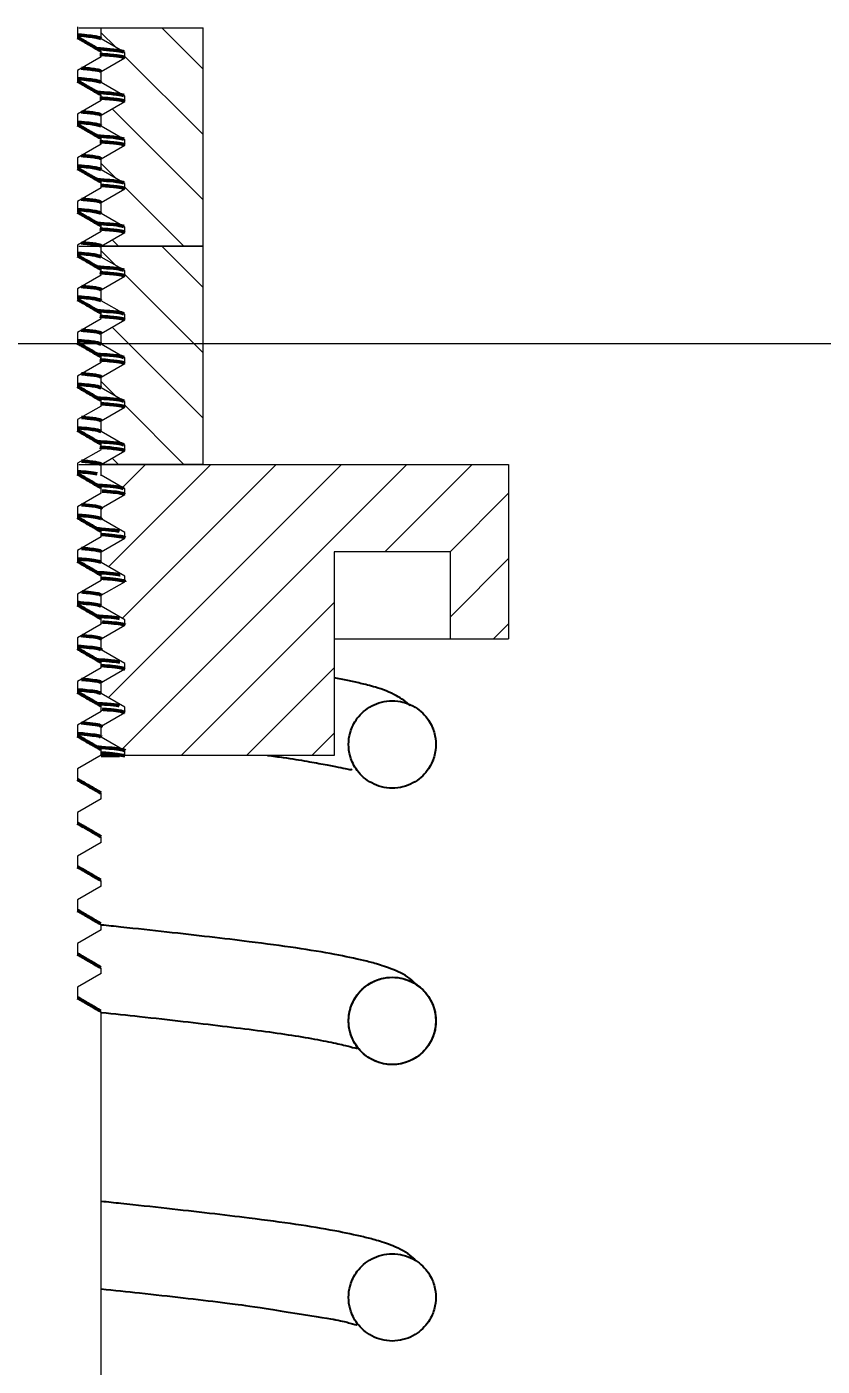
# Model space of a CAD drawing. Header units: millimetres. Extents: x -46397 to 283259, y -8690 to 23983.
# Drawn here: x 185328.67 to 185356.01, y -1341.14 to -1295.11 of the extents above; entities that cross this region are included whole.
import ezdxf
from ezdxf import colors
from ezdxf.entities.mleader import LeaderData, LeaderLine
from ezdxf.math import Vec2, Vec3

# ---------------------------------------------------------------- set-up
doc = ezdxf.new("R2010")
doc.units = ezdxf.units.MM
doc.layers.get('Defpoints').update_dxf_attribs({"lineweight": 0})
for name, color, linetype, lineweight in [('4.KICH THUOC', 3, 'Continuous', 9), ('AM_0', 7, 'Continuous', 50), ('mD_HATCH', 8, 'Continuous', 0)]:
    doc.layers.add(name, color=color, linetype=linetype, lineweight=lineweight)
doc.layers.add('DIM', color=8, linetype='Continuous')
doc.styles.add('GHI CHÚ 1', font='isocp_IV25.ttf', dxfattribs={"width": 0.8})
doc.styles.get("Standard").update_dxf_attribs({"font": 'isocp.shx', "width": 0.8})
doc.dimstyles.new('1-30SCALE', dxfattribs={"dimtxt": 75, "dimasz": 75, "dimexe": 37.5, "dimexo": 30, "dimgap": 30, "dimtad": 1, "dimtoh": 1, "dimdec": 0, "dimdsep": 46, "dimtxsty": 'GHI CHÚ 1', "dimcen": 0.09, "dimclrd": 256, "dimclre": 256, "dimclrt": 2, "dimadec": 0, "dimazin": 0, "dimtfac": 1, "dimtdec": 0, "dimtofl": 0, "dimtmove": 0, "dimatfit": 3, "dimfxl": 1, "dimlwd": 0, "dimlwe": 0, "dimarcsym": 0})

# ---------------------------------------------------------------- blocks, each defined once
blk = doc.blocks.new('*D974')
at = {"layer": 'Defpoints', "color": 0, "transparency": 16777216}
for p in [(185361.732, -1272.12), (185288.732, -1306.011, -3.108), (185361.732, -1306.011, -3.108)]:
    blk.add_point(p, dxfattribs=at)
at = {"layer": 'DIM', "linetype": 'Continuous', "lineweight": 0, "transparency": 16777216}
for p, q in [((185288.732, -1304.011), (185288.732, -1270.12)), ((185361.732, -1304.011), (185361.732, -1270.12)), ((185292.732, -1272.12), (185357.732, -1272.12))]:
    blk.add_line(p, q, dxfattribs=at)
at = {"layer": 'DIM', "transparency": 16777216}
for points in [[(185292.732, -1271.454), (185292.732, -1272.787), (185288.732, -1272.12)], [(185357.732, -1271.454), (185357.732, -1272.787), (185361.732, -1272.12)]]:
    blk.add_solid(points, dxfattribs=at)
at = {"layer": 'DIM', "color": 2, "transparency": 16777216, "insert": (185325.232, -1266.992), "char_height": 6, "attachment_point": 5, "style": 'GHI CHÚ 1'}
blk.add_mtext('%%C76', dxfattribs=at)

msp = doc.modelspace()

# ---------------------------------------------------------------- hatches: boundary and pattern name
at = {"layer": 'mD_HATCH'}
h = msp.add_hatch(dxfattribs=at)
h.set_pattern_fill('ANSI31', color=256, scale=0.5, angle=-90, style=0)
h.set_pattern_definition([(315, (96427.7556, 239628.179), (1.122532015, 1.122532015), [])])
h.paths.add_polyline_path([(185332.044, -1297.679), (185331.232, -1298.148), (185331.232, -1298.523), (185332.044, -1298.992), (185332.044, -1299.179), (185331.232, -1299.648), (185331.232, -1300.023), (185332.044, -1300.492), (185332.044, -1300.679), (185331.232, -1301.148), (185331.232, -1301.523), (185332.044, -1301.992), (185332.044, -1302.179), (185331.232, -1302.648), (185334.732, -1302.648), (185334.732, -1295.148), (185331.232, -1295.148), (185331.232, -1295.523), (185332.044, -1295.992), (185332.044, -1296.179), (185331.232, -1296.648), (185331.232, -1297.023), (185332.044, -1297.492)], flags=0)
h = msp.add_hatch(dxfattribs=at)
h.set_pattern_fill('ANSI31', color=256, scale=0.5, angle=-90, style=0)
h.set_pattern_definition([(315, (96427.7556, 239620.679), (1.122532015, 1.122532015), [])])
h.paths.add_polyline_path([(185332.044, -1305.179), (185331.232, -1305.648), (185331.232, -1306.023), (185332.044, -1306.492), (185332.044, -1306.679), (185331.232, -1307.148), (185331.232, -1307.523), (185332.044, -1307.992), (185332.044, -1308.179), (185331.232, -1308.648), (185331.232, -1309.023), (185332.044, -1309.492), (185332.044, -1309.679), (185331.232, -1310.148), (185334.732, -1310.148), (185334.732, -1302.648), (185331.232, -1302.648), (185331.232, -1303.023), (185332.044, -1303.492), (185332.044, -1303.679), (185331.232, -1304.148), (185331.232, -1304.523), (185332.044, -1304.992)], flags=0)
h = msp.add_hatch(dxfattribs=at)
h.set_pattern_fill('ANSI31', color=256, scale=0.5, style=0)
h.set_pattern_definition([(45, (96427.7556, 239620.679), (-1.122532015, 1.122532015), [])])
h.paths.add_polyline_path([(185331.232, -1311.648), (185331.232, -1312.023), (185332.044, -1312.492), (185332.044, -1312.679), (185331.232, -1313.148), (185331.232, -1313.523), (185332.044, -1313.992), (185332.044, -1314.179), (185331.232, -1314.648), (185331.232, -1315.023), (185332.044, -1315.492), (185332.044, -1315.679), (185331.232, -1316.148), (185331.232, -1316.523), (185332.044, -1316.992), (185332.044, -1317.179), (185331.232, -1317.648), (185331.232, -1318.023), (185332.044, -1318.492), (185332.044, -1318.679), (185331.232, -1319.148), (185331.232, -1319.523), (185332.044, -1319.992), (185332.044, -1320.148), (185339.232, -1320.148), (185339.232, -1313.148), (185343.232, -1313.148), (185343.232, -1316.148), (185345.232, -1316.148), (185345.232, -1310.148), (185331.232, -1310.148), (185331.232, -1310.523), (185332.044, -1310.992), (185332.044, -1311.179)], flags=0)

# ---------------------------------------------------------------- linework, layer by layer
at = {"color": 7, "linetype": 'Continuous', "lineweight": 25}
msp.add_circle((185341.232, -1329.272, -3.262), 1.5, dxfattribs=at)
for points, knots in [([(185341.852, -1318.429, -3.262), (185341.703, -1318.312, -3.262), (185341.369, -1318.052, -3.262), (185340.685, -1317.805, -3.262), (185340.138, -1317.67, -3.262), (185339.72, -1317.578, -3.262), (185339.393, -1317.515, -3.262), (185339.232, -1317.485, -3.262)], [0, 0, 0, 0, 0.200529, 0.448114, 0.641499, 0.82367, 1, 1, 1, 1]), ([(185342.732, -1319.773, -3.262), (185342.732, -1319.648, -3.262), (185342.717, -1319.506, -3.262), (185342.628, -1319.199, -3.262), (185342.552, -1319.033, -3.262), (185342.312, -1318.713, -3.262), (185342.146, -1318.56, -3.262), (185341.731, -1318.338, -3.262), (185341.482, -1318.273, -3.262), (185340.982, -1318.273, -3.262), (185340.734, -1318.338, -3.262), (185340.319, -1318.56, -3.262), (185340.152, -1318.713, -3.262), (185339.912, -1319.033, -3.262), (185339.837, -1319.199, -3.262), (185339.748, -1319.506, -3.262), (185339.732, -1319.648, -3.262), (185339.732, -1319.898, -3.262), (185339.748, -1320.039, -3.262), (185339.837, -1320.346, -3.262), (185339.912, -1320.513, -3.262), (185340.152, -1320.833, -3.262), (185340.319, -1320.985, -3.262), (185340.734, -1321.207, -3.262), (185340.982, -1321.273, -3.262), (185341.482, -1321.273, -3.262), (185341.731, -1321.207, -3.262), (185342.146, -1320.985, -3.262), (185342.312, -1320.833, -3.262), (185342.552, -1320.513, -3.262), (185342.628, -1320.346, -3.262), (185342.717, -1320.039, -3.262), (185342.732, -1319.898, -3.262), (185342.732, -1319.773, -3.262)], [0, 0, 0, 0, 0.0625, 0.0625, 0.125, 0.125, 0.1875, 0.1875, 0.25, 0.25, 0.3125, 0.3125, 0.375, 0.375, 0.4375, 0.4375, 0.5, 0.5, 0.5625, 0.5625, 0.625, 0.625, 0.6875, 0.6875, 0.75, 0.75, 0.8125, 0.8125, 0.875, 0.875, 0.9375, 0.9375, 1, 1, 1, 1]), ([(185336.95, -1320.148, -3.262), (185337.133, -1320.172, -3.262), (185337.64, -1320.239, -3.262), (185338.302, -1320.348, -3.262), (185338.934, -1320.462, -3.262), (185339.388, -1320.555, -3.262), (185339.664, -1320.61, -3.262), (185339.828, -1320.643, -3.262), (185339.851, -1320.622, -3.262), (185339.86, -1320.614, -3.262)], [0, 0, 0, 0, 0.11052, 0.30626, 0.488603, 0.656458, 0.809157, 0.920232, 1, 1, 1, 1]), ([(185342.059, -1328.028, -3.262), (185342.012, -1327.976, -3.262), (185341.814, -1327.757, -3.262), (185341.275, -1327.5, -3.262), (185340.689, -1327.307, -3.262), (185340.128, -1327.165, -3.262), (185339.248, -1326.977, -3.262), (185337.951, -1326.762, -3.262), (185336.481, -1326.568, -3.262), (185334.971, -1326.387, -3.262), (185333.493, -1326.219, -3.262), (185332.238, -1326.082, -3.262), (185331.459, -1326.001, -3.262), (185331.232, -1325.978, -3.262)], [0, 0, 0, 0, 0.025384, 0.10641, 0.175831, 0.238789, 0.361291, 0.498041, 0.638415, 0.743701, 0.849967, 0.956284, 1, 1, 1, 1]), ([(185342.732, -1329.272, -3.262), (185342.732, -1329.147, -3.262), (185342.717, -1329.006, -3.262), (185342.628, -1328.698, -3.262), (185342.552, -1328.532, -3.262), (185342.312, -1328.212, -3.262), (185342.146, -1328.059, -3.262), (185341.731, -1327.838, -3.262), (185341.482, -1327.772, -3.262), (185340.982, -1327.772, -3.262), (185340.734, -1327.838, -3.262), (185340.319, -1328.059, -3.262), (185340.152, -1328.212, -3.262), (185339.912, -1328.532, -3.262), (185339.837, -1328.698, -3.262), (185339.748, -1329.006, -3.262), (185339.732, -1329.147, -3.262), (185339.732, -1329.397, -3.262), (185339.748, -1329.538, -3.262), (185339.837, -1329.846, -3.262), (185339.912, -1330.012, -3.262), (185340.152, -1330.332, -3.262), (185340.319, -1330.485, -3.262), (185340.734, -1330.706, -3.262), (185340.982, -1330.772, -3.262), (185341.482, -1330.772, -3.262), (185341.731, -1330.706, -3.262), (185342.146, -1330.485, -3.262), (185342.312, -1330.332, -3.262), (185342.552, -1330.012, -3.262), (185342.628, -1329.846, -3.262), (185342.717, -1329.538, -3.262), (185342.732, -1329.397, -3.262), (185342.732, -1329.272, -3.262)], [0, 0, 0, 0, 0.0625, 0.0625, 0.125, 0.125, 0.1875, 0.1875, 0.25, 0.25, 0.3125, 0.3125, 0.375, 0.375, 0.4375, 0.4375, 0.5, 0.5, 0.5625, 0.5625, 0.625, 0.625, 0.6875, 0.6875, 0.75, 0.75, 0.8125, 0.8125, 0.875, 0.875, 0.9375, 0.9375, 1, 1, 1, 1]), ([(185331.232, -1328.98, -3.262), (185331.676, -1329.027, -3.262), (185332.654, -1329.13, -3.262), (185334.049, -1329.287, -3.262), (185335.408, -1329.448, -3.262), (185336.618, -1329.597, -3.262), (185337.677, -1329.745, -3.262), (185338.579, -1329.894, -3.262), (185339.335, -1330.048, -3.262), (185339.801, -1330.153, -3.262), (185340.031, -1330.235, -3.262), (185340.018, -1330.195, -3.262), (185340.016, -1330.189, -3.262)], [0, 0, 0, 0, 0.096866, 0.213374, 0.32755, 0.438602, 0.548581, 0.658483, 0.767652, 0.875807, 0.982104, 1, 1, 1, 1]), ([(185342.059, -1337.528, -3.262), (185342.012, -1337.475, -3.262), (185341.814, -1337.256, -3.262), (185341.275, -1336.999, -3.262), (185340.689, -1336.806, -3.262), (185340.128, -1336.664, -3.262), (185339.248, -1336.476, -3.262), (185337.951, -1336.261, -3.262), (185336.481, -1336.067, -3.262), (185334.971, -1335.886, -3.262), (185333.493, -1335.718, -3.262), (185332.238, -1335.581, -3.262), (185331.459, -1335.5, -3.262), (185331.232, -1335.477, -3.262)], [0, 0, 0, 0, 0.025384, 0.10641, 0.175831, 0.238789, 0.361291, 0.498041, 0.638415, 0.743701, 0.849967, 0.956284, 1, 1, 1, 1]), ([(185342.732, -1338.771, -3.262), (185342.732, -1338.646, -3.262), (185342.717, -1338.505, -3.262), (185342.628, -1338.198, -3.262), (185342.552, -1338.031, -3.262), (185342.312, -1337.711, -3.262), (185342.146, -1337.558, -3.262), (185341.731, -1337.337, -3.262), (185341.482, -1337.271, -3.262), (185340.982, -1337.271, -3.262), (185340.734, -1337.337, -3.262), (185340.319, -1337.558, -3.262), (185340.152, -1337.711, -3.262), (185339.912, -1338.031, -3.262), (185339.837, -1338.198, -3.262), (185339.748, -1338.505, -3.262), (185339.732, -1338.646, -3.262), (185339.732, -1338.896, -3.262), (185339.748, -1339.038, -3.262), (185339.837, -1339.345, -3.262), (185339.912, -1339.511, -3.262), (185340.152, -1339.831, -3.262), (185340.319, -1339.984, -3.262), (185340.734, -1340.205, -3.262), (185340.982, -1340.271, -3.262), (185341.482, -1340.271, -3.262), (185341.731, -1340.205, -3.262), (185342.146, -1339.984, -3.262), (185342.312, -1339.831, -3.262), (185342.552, -1339.511, -3.262), (185342.628, -1339.345, -3.262), (185342.717, -1339.038, -3.262), (185342.732, -1338.896, -3.262), (185342.732, -1338.771, -3.262)], [0, 0, 0, 0, 0.0625, 0.0625, 0.125, 0.125, 0.1875, 0.1875, 0.25, 0.25, 0.3125, 0.3125, 0.375, 0.375, 0.4375, 0.4375, 0.5, 0.5, 0.5625, 0.5625, 0.625, 0.625, 0.6875, 0.6875, 0.75, 0.75, 0.8125, 0.8125, 0.875, 0.875, 0.9375, 0.9375, 1, 1, 1, 1]), ([(185331.232, -1338.479, -3.262), (185331.676, -1338.526, -3.262), (185332.654, -1338.629, -3.262), (185334.051, -1338.786, -3.262), (185335.402, -1338.947, -3.262), (185336.368, -1339.063, -3.262), (185339.232, -1339.529, -3.262), (185339.232, -1339.529, -3.262)], [0, 0, 0, 0, 0.2040545, 0.4494864, 0.690006, 0.9239442, 1, 1, 1, 1]), ([(185339.232, -1339.529, -3.262), (185339.252, -1339.532, -3.262), (185339.515, -1339.585, -3.262), (185339.784, -1339.65, -3.262), (185340.031, -1339.734, -3.262), (185340.018, -1339.694, -3.262), (185340.016, -1339.688, -3.262)], [0, 0, 0, 0, 0.0353048, 0.4843563, 0.9256973, 1, 1, 1, 1])]:
    msp.add_open_spline(points, degree=3, knots=knots, dxfattribs=at)
at = {"layer": 'AM_0', "color": 3, "lineweight": 18}
for p, q in [((185330.42, -1295.112, -3.262), (185330.42, -1295.487, -3.262)), ((185330.461, -1295.148, -3.262), (185334.732, -1295.148, -3.262)), ((185331.232, -1295.523, -3.262), (185331.232, -1295.148, -3.262)), ((185334.732, -1310.148, -3.262), (185334.732, -1295.148, -3.262)), ((185330.42, -1295.487, -3.262), (185331.232, -1295.956, -3.262)), ((185332.044, -1295.992, -3.262), (185331.232, -1295.523, -3.262)), ((185331.194, -1295.94, -3.262), (185331.232, -1295.956, -3.262)), ((185331.194, -1295.94, -3.262), (185331.232, -1295.956, -3.262)), ((185331.232, -1296.143, -3.262), (185331.232, -1295.956, -3.262)), ((185332.044, -1296.179, -3.262), (185332.044, -1295.992, -3.262)), ((185331.232, -1296.143, -3.262), (185330.42, -1296.612, -3.262)), ((185331.232, -1296.648, -3.262), (185332.044, -1296.179, -3.262)), ((185330.42, -1296.612, -3.262), (185330.42, -1296.987, -3.262)), ((185330.42, -1296.987, -3.262), (185331.232, -1297.456, -3.262)), ((185331.232, -1297.023, -3.262), (185331.232, -1296.648, -3.262)), ((185331.194, -1297.44, -3.262), (185331.232, -1297.456, -3.262)), ((185331.194, -1297.44, -3.262), (185331.232, -1297.456, -3.262)), ((185332.044, -1297.492, -3.262), (185331.232, -1297.023, -3.262)), ((185331.232, -1297.643, -3.262), (185330.42, -1298.112, -3.262)), ((185331.232, -1297.643, -3.262), (185331.232, -1297.456, -3.262)), ((185331.232, -1298.148, -3.262), (185332.044, -1297.679, -3.262)), ((185332.044, -1297.679, -3.262), (185332.044, -1297.492, -3.262)), ((185330.42, -1298.112, -3.262), (185330.42, -1298.487, -3.262)), ((185331.232, -1298.523, -3.262), (185331.232, -1298.148, -3.262)), ((185330.42, -1298.487, -3.262), (185331.232, -1298.956, -3.262)), ((185332.044, -1298.992, -3.262), (185331.232, -1298.523, -3.262)), ((185331.232, -1299.143, -3.262), (185330.42, -1299.612, -3.262)), ((185331.184, -1298.94, -3.262), (185331.232, -1298.956, -3.262)), ((185331.184, -1298.94, -3.262), (185331.232, -1298.956, -3.262)), ((185331.232, -1299.143, -3.262), (185331.232, -1298.956, -3.262)), ((185331.232, -1299.648, -3.262), (185332.044, -1299.179, -3.262)), ((185332.044, -1299.179, -3.262), (185332.044, -1298.992, -3.262)), ((185330.42, -1299.612, -3.262), (185330.42, -1299.987, -3.262)), ((185331.232, -1300.023, -3.262), (185331.232, -1299.648, -3.262)), ((185330.42, -1299.987, -3.262), (185331.232, -1300.456, -3.262)), ((185332.044, -1300.492, -3.262), (185331.232, -1300.023, -3.262)), ((185331.232, -1300.643, -3.262), (185330.42, -1301.112, -3.262)), ((185331.194, -1300.44, -3.262), (185331.232, -1300.456, -3.262)), ((185331.194, -1300.44, -3.262), (185331.232, -1300.456, -3.262)), ((185331.232, -1300.643, -3.262), (185331.232, -1300.456, -3.262)), ((185332.044, -1300.679, -3.262), (185332.044, -1300.492, -3.262)), ((185330.42, -1301.112, -3.262), (185330.42, -1301.487, -3.262)), ((185331.232, -1301.148, -3.262), (185332.044, -1300.679, -3.262)), ((185330.42, -1301.487, -3.262), (185331.232, -1301.956, -3.262)), ((185331.232, -1301.523, -3.262), (185331.232, -1301.148, -3.262)), ((185332.044, -1301.992, -3.262), (185331.232, -1301.523, -3.262)), ((185331.181, -1301.94, -3.262), (185331.232, -1301.956, -3.262)), ((185331.181, -1301.94, -3.262), (185331.232, -1301.956, -3.262)), ((185331.232, -1302.143, -3.262), (185331.232, -1301.956, -3.262)), ((185332.044, -1302.179, -3.262), (185332.044, -1301.992, -3.262)), ((185331.232, -1302.143, -3.262), (185330.42, -1302.612, -3.262)), ((185331.232, -1302.648, -3.262), (185332.044, -1302.179, -3.262)), ((185330.42, -1302.612, -3.262), (185330.42, -1302.987, -3.262)), ((185330.461, -1302.648, -3.262), (185334.732, -1302.648, -3.262)), ((185330.461, -1302.648, -3.262), (185331.232, -1302.648, -3.262)), ((185331.232, -1303.023, -3.262), (185331.232, -1302.648, -3.262)), ((185334.732, -1302.648, -3.262), (185331.232, -1302.648, -3.262)), ((185330.42, -1302.987, -3.262), (185331.232, -1303.456, -3.262)), ((185332.044, -1303.492, -3.262), (185331.232, -1303.023, -3.262)), ((185331.232, -1303.643, -3.262), (185330.42, -1304.112, -3.262)), ((185331.194, -1303.44, -3.262), (185331.232, -1303.456, -3.262)), ((185331.232, -1303.643, -3.262), (185331.232, -1303.456, -3.262)), ((185331.232, -1304.148, -3.262), (185332.044, -1303.679, -3.262)), ((185332.044, -1303.679, -3.262), (185332.044, -1303.492, -3.262)), ((185330.42, -1304.112, -3.262), (185330.42, -1304.487, -3.262)), ((185331.232, -1304.523, -3.262), (185331.232, -1304.148, -3.262)), ((185330.42, -1304.487, -3.262), (185331.232, -1304.956, -3.262)), ((185332.044, -1304.992, -3.262), (185331.232, -1304.523, -3.262)), ((185331.232, -1305.143, -3.262), (185330.42, -1305.612, -3.262)), ((185331.194, -1304.94, -3.262), (185331.232, -1304.956, -3.262)), ((185331.232, -1305.143, -3.262), (185331.232, -1304.956, -3.262)), ((185331.232, -1305.648, -3.262), (185332.044, -1305.179, -3.262)), ((185332.044, -1305.179, -3.262), (185332.044, -1304.992, -3.262)), ((185330.42, -1305.612, -3.262), (185330.42, -1305.987, -3.262)), ((185331.232, -1306.023, -3.262), (185331.232, -1305.648, -3.262)), ((185361.732, -1306.011, -3.262), (185293.892, -1306.011, -3.262)), ((185330.42, -1305.987, -3.262), (185331.232, -1306.456, -3.262)), ((185332.044, -1306.492, -3.262), (185331.232, -1306.023, -3.262)), ((185331.232, -1306.643, -3.262), (185330.42, -1307.112, -3.262)), ((185331.184, -1306.44, -3.262), (185331.232, -1306.456, -3.262)), ((185331.232, -1306.643, -3.262), (185331.232, -1306.456, -3.262)), ((185332.044, -1306.679, -3.262), (185332.044, -1306.492, -3.262)), ((185330.42, -1307.112, -3.262), (185330.42, -1307.487, -3.262)), ((185331.232, -1307.148, -3.262), (185332.044, -1306.679, -3.262)), ((185330.42, -1307.487, -3.262), (185331.232, -1307.956, -3.262)), ((185331.232, -1307.523, -3.262), (185331.232, -1307.148, -3.262)), ((185332.044, -1307.992, -3.262), (185331.232, -1307.523, -3.262)), ((185331.194, -1307.94, -3.262), (185331.232, -1307.956, -3.262)), ((185331.232, -1308.143, -3.262), (185331.232, -1307.956, -3.262)), ((185332.044, -1308.179, -3.262), (185332.044, -1307.992, -3.262)), ((185331.232, -1308.143, -3.262), (185330.42, -1308.612, -3.262)), ((185331.232, -1308.648, -3.262), (185332.044, -1308.179, -3.262)), ((185330.42, -1308.612, -3.262), (185330.42, -1308.987, -3.262)), ((185331.232, -1309.023, -3.262), (185331.232, -1308.648, -3.262)), ((185330.42, -1308.987, -3.262), (185331.232, -1309.456, -3.262)), ((185332.044, -1309.492, -3.262), (185331.232, -1309.023, -3.262)), ((185331.232, -1309.643, -3.262), (185330.42, -1310.112, -3.262)), ((185331.181, -1309.44, -3.262), (185331.232, -1309.456, -3.262)), ((185331.232, -1309.643, -3.262), (185331.232, -1309.456, -3.262)), ((185331.232, -1310.148, -3.262), (185332.044, -1309.679, -3.262)), ((185332.044, -1309.679, -3.262), (185332.044, -1309.492, -3.262)), ((185330.42, -1310.112, -3.262), (185330.42, -1310.487, -3.262)), ((185330.461, -1310.148, -3.262), (185331.232, -1310.148, -3.262)), ((185334.732, -1310.148, -3.262), (185331.232, -1310.148, -3.262)), ((185331.232, -1310.523, -3.262), (185331.232, -1310.148, -3.262)), ((185331.232, -1310.148, -3.262), (185345.232, -1310.148, -3.262)), ((185345.232, -1310.148, -3.262), (185345.232, -1316.148, -3.262)), ((185330.42, -1310.487, -3.262), (185331.232, -1310.956, -3.262)), ((185331.189, -1310.508, -3.262), (185331.232, -1310.523, -3.262)), ((185332.044, -1310.992, -3.262), (185331.232, -1310.523, -3.262)), ((185331.232, -1311.143, -3.262), (185330.42, -1311.612, -3.262)), ((185331.194, -1310.94, -3.262), (185331.232, -1310.956, -3.262)), ((185331.232, -1311.143, -3.262), (185331.232, -1310.956, -3.262)), ((185331.232, -1311.648, -3.262), (185332.044, -1311.179, -3.262)), ((185332.044, -1311.179, -3.262), (185332.044, -1310.992, -3.262)), ((185330.42, -1311.612, -3.262), (185330.42, -1311.987, -3.262)), ((185331.232, -1312.023, -3.262), (185331.232, -1311.648, -3.262)), ((185330.42, -1311.987, -3.262), (185331.232, -1312.456, -3.262)), ((185332.044, -1312.492, -3.262), (185331.232, -1312.023, -3.262)), ((185331.194, -1312.44, -3.262), (185331.232, -1312.456, -3.262)), ((185331.232, -1312.643, -3.262), (185331.232, -1312.456, -3.262)), ((185332.044, -1312.679, -3.262), (185332.044, -1312.492, -3.262)), ((185331.232, -1312.643, -3.262), (185330.42, -1313.112, -3.262)), ((185331.232, -1313.148, -3.262), (185332.044, -1312.679, -3.262)), ((185330.42, -1313.112, -3.262), (185330.42, -1313.487, -3.262)), ((185330.42, -1313.487, -3.262), (185331.232, -1313.956, -3.262)), ((185331.232, -1313.523, -3.262), (185331.232, -1313.148, -3.262)), ((185332.044, -1313.992, -3.262), (185331.232, -1313.523, -3.262)), ((185343.232, -1313.148, -3.262), (185339.232, -1313.148, -3.262)), ((185339.232, -1313.148, -3.262), (185339.232, -1320.148, -3.262)), ((185343.232, -1316.148, -3.262), (185343.232, -1313.148, -3.262)), ((185331.184, -1313.94, -3.262), (185331.232, -1313.956, -3.262)), ((185331.232, -1314.143, -3.262), (185331.232, -1313.956, -3.262)), ((185332.044, -1314.179, -3.262), (185332.044, -1313.992, -3.262)), ((185331.232, -1314.143, -3.262), (185330.42, -1314.612, -3.262)), ((185331.232, -1314.648, -3.262), (185332.044, -1314.179, -3.262)), ((185330.42, -1314.612, -3.262), (185330.42, -1314.987, -3.262)), ((185331.232, -1315.023, -3.262), (185331.232, -1314.648, -3.262)), ((185330.42, -1314.987, -3.262), (185331.232, -1315.456, -3.262)), ((185332.044, -1315.492, -3.262), (185331.232, -1315.023, -3.262)), ((185331.232, -1315.643, -3.262), (185330.42, -1316.112, -3.262)), ((185331.194, -1315.44, -3.262), (185331.232, -1315.456, -3.262)), ((185331.232, -1315.643, -3.262), (185331.232, -1315.456, -3.262)), ((185331.232, -1316.148, -3.262), (185332.044, -1315.679, -3.262)), ((185332.044, -1315.679, -3.262), (185332.044, -1315.492, -3.262)), ((185330.42, -1316.112, -3.262), (185330.42, -1316.487, -3.262)), ((185331.232, -1316.523, -3.262), (185331.232, -1316.148, -3.262)), ((185339.232, -1316.148, -3.262), (185345.232, -1316.148, -3.262)), ((185330.42, -1316.487, -3.262), (185331.232, -1316.956, -3.262)), ((185332.044, -1316.992, -3.262), (185331.232, -1316.523, -3.262)), ((185331.232, -1317.143, -3.262), (185330.42, -1317.612, -3.262)), ((185331.181, -1316.94, -3.262), (185331.232, -1316.956, -3.262)), ((185331.232, -1317.143, -3.262), (185331.232, -1316.956, -3.262)), ((185331.232, -1317.648, -3.262), (185332.044, -1317.179, -3.262)), ((185332.044, -1317.179, -3.262), (185332.044, -1316.992, -3.262)), ((185330.42, -1317.612, -3.262), (185330.42, -1317.987, -3.262)), ((185331.232, -1318.023, -3.262), (185331.232, -1317.648, -3.262)), ((185330.42, -1317.987, -3.262), (185331.232, -1318.456, -3.262)), ((185332.044, -1318.492, -3.262), (185331.232, -1318.023, -3.262)), ((185331.194, -1318.44, -3.262), (185331.232, -1318.456, -3.262)), ((185331.232, -1318.643, -3.262), (185331.232, -1318.456, -3.262)), ((185332.044, -1318.679, -3.262), (185332.044, -1318.492, -3.262)), ((185331.232, -1318.643, -3.262), (185330.42, -1319.112, -3.262)), ((185331.232, -1319.148, -3.262), (185332.044, -1318.679, -3.262)), ((185330.42, -1319.112, -3.262), (185330.42, -1319.487, -3.262)), ((185330.42, -1319.487, -3.262), (185331.232, -1319.956, -3.262)), ((185331.232, -1319.523, -3.262), (185331.232, -1319.148, -3.262)), ((185332.044, -1319.992, -3.262), (185331.232, -1319.523, -3.262)), ((185331.194, -1319.94, -3.262), (185331.232, -1319.956, -3.262)), ((185331.232, -1320.143, -3.262), (185331.232, -1319.956, -3.262)), ((185332.044, -1320.148, -3.262), (185332.044, -1319.992, -3.262)), ((185331.232, -1320.143, -3.262), (185330.42, -1320.612, -3.262)), ((185339.232, -1320.148, -3.262), (185332.044, -1320.148, -3.262)), ((185330.42, -1320.612, -3.262), (185330.42, -1320.987, -3.262)), ((185330.42, -1320.987, -3.262), (185331.232, -1321.456, -3.262)), ((185331.232, -1321.643, -3.262), (185330.42, -1322.112, -3.262)), ((185331.184, -1321.44, -3.262), (185331.232, -1321.456, -3.262)), ((185331.232, -1321.643, -3.262), (185331.232, -1321.456, -3.262)), ((185330.42, -1322.112, -3.262), (185330.42, -1322.487, -3.262)), ((185330.42, -1322.487, -3.262), (185331.232, -1322.956, -3.262)), ((185331.232, -1323.143, -3.262), (185330.42, -1323.612, -3.262)), ((185331.194, -1322.94, -3.262), (185331.232, -1322.956, -3.262)), ((185331.232, -1323.143, -3.262), (185331.232, -1322.956, -3.262)), ((185330.42, -1323.612, -3.262), (185330.42, -1323.987, -3.262)), ((185330.42, -1323.987, -3.262), (185331.232, -1324.456, -3.262)), ((185331.181, -1324.44, -3.262), (185331.232, -1324.456, -3.262)), ((185331.232, -1324.643, -3.262), (185331.232, -1324.456, -3.262)), ((185331.232, -1324.643, -3.262), (185330.42, -1325.112, -3.262)), ((185330.42, -1325.112, -3.262), (185330.42, -1325.487, -3.262)), ((185330.42, -1325.487, -3.262), (185331.232, -1325.956, -3.262)), ((185331.194, -1325.94, -3.262), (185331.232, -1325.956, -3.262)), ((185331.232, -1326.143, -3.262), (185331.232, -1325.956, -3.262)), ((185331.232, -1326.143, -3.262), (185330.42, -1326.612, -3.262)), ((185330.42, -1326.612, -3.262), (185330.42, -1326.987, -3.262)), ((185330.42, -1326.987, -3.262), (185331.232, -1327.456, -3.262)), ((185331.232, -1327.643, -3.262), (185330.42, -1328.112, -3.262)), ((185331.181, -1327.44, -3.262), (185331.232, -1327.456, -3.262)), ((185331.232, -1327.643, -3.262), (185331.232, -1327.456, -3.262)), ((185330.42, -1328.112, -3.262), (185330.42, -1328.487, -3.262)), ((185330.42, -1328.487, -3.262), (185331.232, -1328.956, -3.262)), ((185331.189, -1328.94, -3.262), (185331.232, -1328.956, -3.262))]:
    msp.add_line(p, q, dxfattribs=at)
at = {"layer": 'AM_0', "color": 3, "elevation": -3.262}
for points in [[(185330.551, -1311.537), (185330.698, -1311.549), (185331.028, -1311.588), (185331.203, -1311.626), (185331.232, -1311.644), (185331.232, -1311.647), (185331.232, -1311.648), (185331.232, -1311.648), (185331.232, -1311.648), (185331.232, -1311.648)], [(185330.553, -1319.035), (185330.733, -1319.05), (185331.028, -1319.086), (185331.169, -1319.114), (185331.22, -1319.133), (185331.232, -1319.145), (185331.232, -1319.147), (185331.232, -1319.148), (185331.232, -1319.148), (185331.232, -1319.148), (185331.232, -1319.148), (185331.232, -1319.148), (185331.232, -1319.148)]]:
    msp.add_lwpolyline(points, dxfattribs=at)
at = {"layer": 'AM_0', "color": 3, "lineweight": 18, "elevation": -3.262}
msp.add_lwpolyline([(185319.232, -1328.206), (185319.232, -1398.427), (185331.232, -1398.427), (185331.232, -1328.956)], dxfattribs=at)
at = {"layer": 'AM_0', "color": 3}
for points, knots in [([(185330.42, -1295.397, -3.262), (185330.422, -1295.397, -3.262), (185330.745, -1295.418, -3.262), (185331.091, -1295.462, -3.262), (185331.186, -1295.503, -3.262), (185331.232, -1295.523, -3.262)], [0, 0, 0, 0, 0.001825, 0.505221, 1, 1, 1, 1]), ([(185331.22, -1295.941, -3.262), (185331.084, -1295.862, -3.262), (185330.817, -1295.708, -3.262), (185330.551, -1295.554, -3.262), (185330.42, -1295.478, -3.262)], [0, 0, 0, 0, 0.50939, 1, 1, 1, 1]), ([(185331.089, -1295.865, -3.262), (185331.243, -1295.876, -3.262), (185331.622, -1295.903, -3.262), (185331.935, -1295.942, -3.262), (185331.986, -1295.968, -3.262), (185332.006, -1295.978, -3.262)], [0, 0, 0, 0, 0.28892, 0.710032, 1, 1, 1, 1]), ([(185331.187, -1296.06, -3.262), (185331.306, -1296.069, -3.262), (185331.649, -1296.093, -3.262), (185331.963, -1296.134, -3.262), (185332.017, -1296.164, -3.262), (185332.044, -1296.179, -3.262)], [0, 0, 0, 0, 0.211672, 0.609669, 1, 1, 1, 1]), ([(185330.42, -1296.897, -3.262), (185330.422, -1296.897, -3.262), (185330.745, -1296.918, -3.262), (185331.091, -1296.962, -3.262), (185331.186, -1297.003, -3.262), (185331.232, -1297.023, -3.262)], [0, 0, 0, 0, 0.001825, 0.505221, 1, 1, 1, 1]), ([(185331.22, -1297.441, -3.262), (185331.084, -1297.362, -3.262), (185330.817, -1297.208, -3.262), (185330.551, -1297.054, -3.262), (185330.42, -1296.978, -3.262)], [0, 0, 0, 0, 0.50939, 1, 1, 1, 1]), ([(185330.552, -1296.536, -3.262), (185330.735, -1296.553, -3.262), (185331.146, -1296.591, -3.262), (185331.201, -1296.628, -3.262), (185331.232, -1296.648, -3.262)], [0, 0, 0, 0, 0.4450518, 1, 1, 1, 1]), ([(185331.089, -1297.365, -3.262), (185331.243, -1297.376, -3.262), (185331.622, -1297.403, -3.262), (185331.935, -1297.442, -3.262), (185331.986, -1297.468, -3.262), (185332.006, -1297.478, -3.262)], [0, 0, 0, 0, 0.28892, 0.710032, 1, 1, 1, 1]), ([(185331.187, -1297.56, -3.262), (185331.306, -1297.569, -3.262), (185331.649, -1297.593, -3.262), (185331.963, -1297.634, -3.262), (185332.017, -1297.664, -3.262), (185332.044, -1297.679, -3.262)], [0, 0, 0, 0, 0.211672, 0.609669, 1, 1, 1, 1]), ([(185330.552, -1298.036, -3.262), (185330.735, -1298.053, -3.262), (185331.146, -1298.091, -3.262), (185331.201, -1298.128, -3.262), (185331.232, -1298.148, -3.262)], [0, 0, 0, 0, 0.445052, 1, 1, 1, 1]), ([(185330.42, -1298.397, -3.262), (185330.422, -1298.397, -3.262), (185330.745, -1298.418, -3.262), (185331.091, -1298.462, -3.262), (185331.186, -1298.503, -3.262), (185331.232, -1298.523, -3.262)], [0, 0, 0, 0, 0.0018254, 0.5052208, 1, 1, 1, 1]), ([(185331.22, -1298.941, -3.262), (185331.084, -1298.862, -3.262), (185330.817, -1298.708, -3.262), (185330.551, -1298.554, -3.262), (185330.42, -1298.478, -3.262)], [0, 0, 0, 0, 0.50939, 1, 1, 1, 1]), ([(185331.089, -1298.865, -3.262), (185331.243, -1298.876, -3.262), (185331.622, -1298.903, -3.262), (185331.935, -1298.942, -3.262), (185331.986, -1298.968, -3.262), (185332.006, -1298.978, -3.262)], [0, 0, 0, 0, 0.2889197, 0.7100324, 1, 1, 1, 1]), ([(185331.186, -1299.06, -3.262), (185331.306, -1299.069, -3.262), (185331.648, -1299.093, -3.262), (185331.963, -1299.134, -3.262), (185332.017, -1299.164, -3.262), (185332.044, -1299.179, -3.262)], [0, 0, 0, 0, 0.212066, 0.609864, 1, 1, 1, 1]), ([(185330.552, -1299.536, -3.262), (185330.735, -1299.553, -3.262), (185331.146, -1299.591, -3.262), (185331.201, -1299.628, -3.262), (185331.232, -1299.648, -3.262)], [0, 0, 0, 0, 0.445052, 1, 1, 1, 1]), ([(185330.42, -1299.897, -3.262), (185330.422, -1299.897, -3.262), (185330.745, -1299.918, -3.262), (185331.091, -1299.962, -3.262), (185331.186, -1300.003, -3.262), (185331.232, -1300.023, -3.262)], [0, 0, 0, 0, 0.001825, 0.505221, 1, 1, 1, 1]), ([(185331.22, -1300.441, -3.262), (185331.084, -1300.362, -3.262), (185330.817, -1300.208, -3.262), (185330.551, -1300.054, -3.262), (185330.42, -1299.978, -3.262)], [0, 0, 0, 0, 0.50939, 1, 1, 1, 1]), ([(185331.089, -1300.365, -3.262), (185331.243, -1300.376, -3.262), (185331.622, -1300.403, -3.262), (185331.935, -1300.442, -3.262), (185331.986, -1300.468, -3.262), (185332.006, -1300.478, -3.262)], [0, 0, 0, 0, 0.28892, 0.710032, 1, 1, 1, 1]), ([(185331.232, -1300.563, -3.262), (185331.335, -1300.571, -3.262), (185331.66, -1300.594, -3.262), (185331.962, -1300.634, -3.262), (185332.017, -1300.664, -3.262), (185332.044, -1300.679, -3.262)], [0, 0, 0, 0, 0.188717, 0.598303, 1, 1, 1, 1]), ([(185330.552, -1301.036, -3.262), (185330.735, -1301.053, -3.262), (185331.146, -1301.091, -3.262), (185331.201, -1301.128, -3.262), (185331.232, -1301.148, -3.262)], [0, 0, 0, 0, 0.445052, 1, 1, 1, 1]), ([(185330.42, -1301.397, -3.262), (185330.422, -1301.397, -3.262), (185330.745, -1301.418, -3.262), (185331.091, -1301.462, -3.262), (185331.186, -1301.503, -3.262), (185331.232, -1301.523, -3.262)], [0, 0, 0, 0, 0.001825, 0.505221, 1, 1, 1, 1]), ([(185331.22, -1301.941, -3.262), (185331.084, -1301.862, -3.262), (185330.817, -1301.708, -3.262), (185330.551, -1301.554, -3.262), (185330.42, -1301.478, -3.262)], [0, 0, 0, 0, 0.50939, 1, 1, 1, 1]), ([(185331.089, -1301.865, -3.262), (185331.243, -1301.876, -3.262), (185331.622, -1301.903, -3.262), (185331.935, -1301.942, -3.262), (185331.986, -1301.968, -3.262), (185332.006, -1301.978, -3.262)], [0, 0, 0, 0, 0.28892, 0.710032, 1, 1, 1, 1]), ([(185331.186, -1302.06, -3.262), (185331.305, -1302.068, -3.262), (185331.648, -1302.093, -3.262), (185331.963, -1302.134, -3.262), (185332.017, -1302.164, -3.262), (185332.044, -1302.179, -3.262)], [0, 0, 0, 0, 0.212354, 0.610007, 1, 1, 1, 1]), ([(185330.42, -1302.897, -3.262), (185330.422, -1302.897, -3.262), (185330.745, -1302.918, -3.262), (185331.091, -1302.962, -3.262), (185331.186, -1303.003, -3.262), (185331.232, -1303.023, -3.262)], [0, 0, 0, 0, 0.001825, 0.505221, 1, 1, 1, 1]), ([(185330.552, -1302.536, -3.262), (185330.735, -1302.553, -3.262), (185331.146, -1302.591, -3.262), (185331.201, -1302.628, -3.262), (185331.232, -1302.648, -3.262)], [0, 0, 0, 0, 0.445052, 1, 1, 1, 1]), ([(185331.22, -1303.441, -3.262), (185331.084, -1303.362, -3.262), (185330.817, -1303.208, -3.262), (185330.551, -1303.054, -3.262), (185330.42, -1302.978, -3.262)], [0, 0, 0, 0, 0.50939, 1, 1, 1, 1]), ([(185331.089, -1303.365, -3.262), (185331.243, -1303.376, -3.262), (185331.622, -1303.403, -3.262), (185331.935, -1303.442, -3.262), (185331.986, -1303.468, -3.262), (185332.006, -1303.478, -3.262)], [0, 0, 0, 0, 0.28892, 0.710032, 1, 1, 1, 1]), ([(185331.187, -1303.56, -3.262), (185331.306, -1303.569, -3.262), (185331.649, -1303.593, -3.262), (185331.963, -1303.634, -3.262), (185332.017, -1303.664, -3.262), (185332.044, -1303.679, -3.262)], [0, 0, 0, 0, 0.211672, 0.609669, 1, 1, 1, 1]), ([(185330.552, -1304.036, -3.262), (185330.735, -1304.053, -3.262), (185331.146, -1304.091, -3.262), (185331.201, -1304.128, -3.262), (185331.232, -1304.148, -3.262)], [0, 0, 0, 0, 0.4450518, 1, 1, 1, 1]), ([(185330.42, -1304.397, -3.262), (185330.422, -1304.397, -3.262), (185330.745, -1304.418, -3.262), (185331.091, -1304.462, -3.262), (185331.186, -1304.503, -3.262), (185331.232, -1304.523, -3.262)], [0, 0, 0, 0, 0.001825, 0.505221, 1, 1, 1, 1]), ([(185331.22, -1304.941, -3.262), (185331.084, -1304.862, -3.262), (185330.817, -1304.708, -3.262), (185330.551, -1304.554, -3.262), (185330.42, -1304.478, -3.262)], [0, 0, 0, 0, 0.50939, 1, 1, 1, 1]), ([(185331.089, -1304.865, -3.262), (185331.243, -1304.876, -3.262), (185331.622, -1304.903, -3.262), (185331.935, -1304.942, -3.262), (185331.986, -1304.968, -3.262), (185332.006, -1304.978, -3.262)], [0, 0, 0, 0, 0.28892, 0.710032, 1, 1, 1, 1]), ([(185331.187, -1305.06, -3.262), (185331.306, -1305.069, -3.262), (185331.649, -1305.093, -3.262), (185331.963, -1305.134, -3.262), (185332.017, -1305.164, -3.262), (185332.044, -1305.179, -3.262)], [0, 0, 0, 0, 0.211672, 0.609669, 1, 1, 1, 1]), ([(185330.552, -1305.536, -3.262), (185330.735, -1305.553, -3.262), (185331.146, -1305.591, -3.262), (185331.201, -1305.628, -3.262), (185331.232, -1305.648, -3.262)], [0, 0, 0, 0, 0.445052, 1, 1, 1, 1]), ([(185330.42, -1305.897, -3.262), (185330.422, -1305.897, -3.262), (185330.745, -1305.918, -3.262), (185331.091, -1305.962, -3.262), (185331.186, -1306.003, -3.262), (185331.232, -1306.023, -3.262)], [0, 0, 0, 0, 0.0018254, 0.5052208, 1, 1, 1, 1]), ([(185331.22, -1306.441, -3.262), (185331.084, -1306.362, -3.262), (185330.817, -1306.208, -3.262), (185330.551, -1306.054, -3.262), (185330.42, -1305.978, -3.262)], [0, 0, 0, 0, 0.50939, 1, 1, 1, 1]), ([(185331.089, -1306.365, -3.262), (185331.243, -1306.376, -3.262), (185331.622, -1306.403, -3.262), (185331.935, -1306.442, -3.262), (185331.986, -1306.468, -3.262), (185332.006, -1306.478, -3.262)], [0, 0, 0, 0, 0.2889197, 0.7100324, 1, 1, 1, 1]), ([(185331.186, -1306.56, -3.262), (185331.306, -1306.569, -3.262), (185331.648, -1306.593, -3.262), (185331.963, -1306.634, -3.262), (185332.017, -1306.664, -3.262), (185332.044, -1306.679, -3.262)], [0, 0, 0, 0, 0.212066, 0.609864, 1, 1, 1, 1]), ([(185330.552, -1307.036, -3.262), (185330.735, -1307.053, -3.262), (185331.146, -1307.091, -3.262), (185331.201, -1307.128, -3.262), (185331.232, -1307.148, -3.262)], [0, 0, 0, 0, 0.445052, 1, 1, 1, 1]), ([(185330.42, -1307.397, -3.262), (185330.422, -1307.397, -3.262), (185330.745, -1307.418, -3.262), (185331.091, -1307.462, -3.262), (185331.186, -1307.503, -3.262), (185331.232, -1307.523, -3.262)], [0, 0, 0, 0, 0.001825, 0.505221, 1, 1, 1, 1]), ([(185331.22, -1307.941, -3.262), (185331.084, -1307.862, -3.262), (185330.817, -1307.708, -3.262), (185330.551, -1307.554, -3.262), (185330.42, -1307.478, -3.262)], [0, 0, 0, 0, 0.50939, 1, 1, 1, 1]), ([(185331.089, -1307.865, -3.262), (185331.243, -1307.876, -3.262), (185331.622, -1307.903, -3.262), (185331.935, -1307.942, -3.262), (185331.986, -1307.968, -3.262), (185332.006, -1307.978, -3.262)], [0, 0, 0, 0, 0.28892, 0.710032, 1, 1, 1, 1]), ([(185331.232, -1308.063, -3.262), (185331.335, -1308.071, -3.262), (185331.66, -1308.094, -3.262), (185331.962, -1308.134, -3.262), (185332.017, -1308.164, -3.262), (185332.044, -1308.179, -3.262)], [0, 0, 0, 0, 0.188717, 0.598303, 1, 1, 1, 1]), ([(185330.42, -1308.897, -3.262), (185330.422, -1308.897, -3.262), (185330.745, -1308.918, -3.262), (185331.091, -1308.962, -3.262), (185331.186, -1309.003, -3.262), (185331.232, -1309.023, -3.262)], [0, 0, 0, 0, 0.001825, 0.505221, 1, 1, 1, 1]), ([(185330.552, -1308.536, -3.262), (185330.735, -1308.553, -3.262), (185331.146, -1308.591, -3.262), (185331.201, -1308.628, -3.262), (185331.232, -1308.648, -3.262)], [0, 0, 0, 0, 0.445052, 1, 1, 1, 1]), ([(185331.22, -1309.441, -3.262), (185331.084, -1309.362, -3.262), (185330.817, -1309.208, -3.262), (185330.551, -1309.054, -3.262), (185330.42, -1308.978, -3.262)], [0, 0, 0, 0, 0.5093899, 1, 1, 1, 1]), ([(185331.089, -1309.365, -3.262), (185331.243, -1309.376, -3.262), (185331.622, -1309.403, -3.262), (185331.935, -1309.442, -3.262), (185331.986, -1309.468, -3.262), (185332.006, -1309.478, -3.262)], [0, 0, 0, 0, 0.28892, 0.710032, 1, 1, 1, 1]), ([(185331.186, -1309.56, -3.262), (185331.305, -1309.568, -3.262), (185331.648, -1309.593, -3.262), (185331.963, -1309.634, -3.262), (185332.017, -1309.664, -3.262), (185332.044, -1309.679, -3.262)], [0, 0, 0, 0, 0.212354, 0.610007, 1, 1, 1, 1]), ([(185330.552, -1310.036, -3.262), (185330.735, -1310.053, -3.262), (185331.146, -1310.091, -3.262), (185331.201, -1310.128, -3.262), (185331.232, -1310.148, -3.262)], [0, 0, 0, 0, 0.445052, 1, 1, 1, 1]), ([(185330.42, -1310.398, -3.262), (185330.548, -1310.408, -3.262), (185330.844, -1310.433, -3.262), (185330.999, -1310.458, -3.262), (185331.087, -1310.471, -3.262)], [0, 0, 0, 0, 0.432657, 1, 1, 1, 1]), ([(185331.22, -1310.941, -3.262), (185331.084, -1310.862, -3.262), (185330.817, -1310.708, -3.262), (185330.551, -1310.554, -3.262), (185330.42, -1310.478, -3.262)], [0, 0, 0, 0, 0.5093899, 1, 1, 1, 1]), ([(185331.088, -1310.865, -3.262), (185331.209, -1310.873, -3.262), (185331.521, -1310.895, -3.262), (185331.886, -1310.934, -3.262), (185331.955, -1310.962, -3.262), (185331.992, -1310.978, -3.262)], [0, 0, 0, 0, 0.222898, 0.574063, 1, 1, 1, 1]), ([(185331.261, -1311.065, -3.262), (185331.321, -1311.069, -3.262), (185331.569, -1311.087, -3.262), (185331.919, -1311.126, -3.262), (185331.997, -1311.159, -3.262), (185332.044, -1311.179, -3.262)], [0, 0, 0, 0, 0.110251, 0.456583, 1, 1, 1, 1]), ([(185330.42, -1311.898, -3.262), (185330.517, -1311.906, -3.262), (185330.784, -1311.927, -3.262), (185331.055, -1311.962, -3.262), (185331.214, -1311.997, -3.262), (185331.228, -1312.016, -3.262), (185331.232, -1312.023, -3.262)], [0, 0, 0, 0, 0.180323, 0.500302, 0.829558, 1, 1, 1, 1]), ([(185331.22, -1312.441, -3.262), (185331.084, -1312.362, -3.262), (185330.817, -1312.208, -3.262), (185330.551, -1312.054, -3.262), (185330.42, -1311.978, -3.262)], [0, 0, 0, 0, 0.5093899, 1, 1, 1, 1]), ([(185331.087, -1312.364, -3.262), (185331.138, -1312.367, -3.262), (185331.397, -1312.384, -3.262), (185331.672, -1312.41, -3.262), (185331.808, -1312.432, -3.262), (185331.862, -1312.441, -3.262)], [0, 0, 0, 0, 0.129002, 0.656912, 1, 1, 1, 1]), ([(185331.232, -1312.561, -3.262), (185331.234, -1312.561, -3.262), (185331.44, -1312.575, -3.262), (185331.699, -1312.602, -3.262), (185331.995, -1312.642, -3.262), (185332.028, -1312.667, -3.262), (185332.044, -1312.679, -3.262)], [0, 0, 0, 0, 0.0025037, 0.3385014, 0.6723753, 1, 1, 1, 1]), ([(185330.551, -1313.037, -3.262), (185330.648, -1313.045, -3.262), (185330.874, -1313.065, -3.262), (185331.08, -1313.094, -3.262), (185331.212, -1313.123, -3.262), (185331.226, -1313.14, -3.262), (185331.232, -1313.148, -3.262)], [0, 0, 0, 0, 0.220993, 0.517385, 0.776974, 1, 1, 1, 1]), ([(185330.42, -1313.398, -3.262), (185330.48, -1313.403, -3.262), (185330.723, -1313.421, -3.262), (185330.976, -1313.452, -3.262), (185331.196, -1313.489, -3.262), (185331.22, -1313.512, -3.262), (185331.232, -1313.523, -3.262)], [0, 0, 0, 0, 0.106348, 0.434928, 0.714398, 1, 1, 1, 1]), ([(185331.22, -1313.941, -3.262), (185331.084, -1313.862, -3.262), (185330.817, -1313.708, -3.262), (185330.551, -1313.554, -3.262), (185330.42, -1313.478, -3.262)], [0, 0, 0, 0, 0.50939, 1, 1, 1, 1]), ([(185331.087, -1313.864, -3.262), (185331.24, -1313.875, -3.262), (185331.572, -1313.9, -3.262), (185331.82, -1313.926, -3.262), (185331.875, -1313.94, -3.262), (185331.878, -1313.941, -3.262)], [0, 0, 0, 0, 0.448793, 0.97315, 1, 1, 1, 1]), ([(185331.232, -1314.063, -3.262), (185331.336, -1314.07, -3.262), (185331.62, -1314.092, -3.262), (185331.892, -1314.126, -3.262), (185332.032, -1314.157, -3.262), (185332.042, -1314.175, -3.262), (185332.044, -1314.179, -3.262)], [0, 0, 0, 0, 0.194498, 0.534117, 0.869139, 1, 1, 1, 1]), ([(185330.42, -1314.898, -3.262), (185330.446, -1314.899, -3.262), (185330.659, -1314.915, -3.262), (185330.92, -1314.944, -3.262), (185331.188, -1314.985, -3.262), (185331.218, -1315.011, -3.262), (185331.232, -1315.023, -3.262)], [0, 0, 0, 0, 0.044363, 0.362277, 0.689409, 1, 1, 1, 1]), ([(185330.558, -1314.533, -3.262), (185330.634, -1314.539, -3.262), (185330.866, -1314.559, -3.262), (185331.096, -1314.592, -3.262), (185331.221, -1314.624, -3.262), (185331.23, -1314.643, -3.262), (185331.232, -1314.648, -3.262)], [0, 0, 0, 0, 0.169032, 0.515629, 0.862231, 1, 1, 1, 1]), ([(185331.22, -1315.441, -3.262), (185331.084, -1315.362, -3.262), (185330.817, -1315.208, -3.262), (185330.551, -1315.054, -3.262), (185330.42, -1314.978, -3.262)], [0, 0, 0, 0, 0.5093899, 1, 1, 1, 1]), ([(185331.088, -1315.365, -3.262), (185331.175, -1315.37, -3.262), (185331.462, -1315.39, -3.262), (185331.725, -1315.415, -3.262), (185331.828, -1315.435, -3.262), (185331.86, -1315.441, -3.262)], [0, 0, 0, 0, 0.231764, 0.762469, 1, 1, 1, 1]), ([(185331.262, -1315.564, -3.262), (185331.289, -1315.566, -3.262), (185331.512, -1315.581, -3.262), (185331.772, -1315.61, -3.262), (185332.01, -1315.647, -3.262), (185332.034, -1315.67, -3.262), (185332.044, -1315.679, -3.262)], [0, 0, 0, 0, 0.047299, 0.391663, 0.733199, 1, 1, 1, 1]), ([(185330.556, -1316.034, -3.262), (185330.576, -1316.035, -3.262), (185330.767, -1316.05, -3.262), (185330.991, -1316.078, -3.262), (185331.202, -1316.114, -3.262), (185331.223, -1316.138, -3.262), (185331.232, -1316.148, -3.262)], [0, 0, 0, 0, 0.04128, 0.384158, 0.727037, 1, 1, 1, 1]), ([(185330.42, -1316.397, -3.262), (185330.567, -1316.41, -3.262), (185330.87, -1316.436, -3.262), (185331.137, -1316.476, -3.262), (185331.228, -1316.506, -3.262), (185331.232, -1316.521, -3.262), (185331.232, -1316.523, -3.262)], [0, 0, 0, 0, 0.297236, 0.614694, 0.941357, 1, 1, 1, 1]), ([(185331.22, -1316.941, -3.262), (185331.084, -1316.862, -3.262), (185330.817, -1316.708, -3.262), (185330.551, -1316.554, -3.262), (185330.42, -1316.478, -3.262)], [0, 0, 0, 0, 0.50939, 1, 1, 1, 1]), ([(185331.086, -1316.863, -3.262), (185331.101, -1316.864, -3.262), (185331.331, -1316.878, -3.262), (185331.619, -1316.905, -3.262), (185331.792, -1316.929, -3.262), (185331.871, -1316.941, -3.262)], [0, 0, 0, 0, 0.035631, 0.557922, 1, 1, 1, 1]), ([(185331.232, -1317.062, -3.262), (185331.367, -1317.073, -3.262), (185331.671, -1317.097, -3.262), (185331.971, -1317.137, -3.262), (185332.019, -1317.165, -3.262), (185332.044, -1317.179, -3.262)], [0, 0, 0, 0, 0.266502, 0.604314, 1, 1, 1, 1]), ([(185330.554, -1317.535, -3.262), (185330.659, -1317.544, -3.262), (185330.912, -1317.566, -3.262), (185331.14, -1317.602, -3.262), (185331.228, -1317.63, -3.262), (185331.232, -1317.646, -3.262), (185331.232, -1317.648, -3.262)], [0, 0, 0, 0, 0.24381, 0.588385, 0.932961, 1, 1, 1, 1]), ([(185330.42, -1317.898, -3.262), (185330.533, -1317.907, -3.262), (185330.814, -1317.93, -3.262), (185331.141, -1317.973, -3.262), (185331.199, -1318.005, -3.262), (185331.232, -1318.023, -3.262)], [0, 0, 0, 0, 0.217468, 0.546273, 1, 1, 1, 1]), ([(185331.22, -1318.441, -3.262), (185331.084, -1318.362, -3.262), (185330.817, -1318.208, -3.262), (185330.551, -1318.054, -3.262), (185330.42, -1317.978, -3.262)], [0, 0, 0, 0, 0.50939, 1, 1, 1, 1]), ([(185331.088, -1318.365, -3.262), (185331.209, -1318.373, -3.262), (185331.517, -1318.395, -3.262), (185331.79, -1318.421, -3.262), (185331.842, -1318.437, -3.262), (185331.853, -1318.44, -3.262)], [0, 0, 0, 0, 0.340067, 0.869789, 1, 1, 1, 1]), ([(185331.261, -1318.565, -3.262), (185331.322, -1318.569, -3.262), (185331.571, -1318.587, -3.262), (185331.92, -1318.626, -3.262), (185331.997, -1318.659, -3.262), (185332.044, -1318.679, -3.262)], [0, 0, 0, 0, 0.112522, 0.458881, 1, 1, 1, 1]), ([(185330.42, -1319.398, -3.262), (185330.502, -1319.405, -3.262), (185330.758, -1319.424, -3.262), (185331.028, -1319.459, -3.262), (185331.209, -1319.494, -3.262), (185331.226, -1319.515, -3.262), (185331.232, -1319.523, -3.262)], [0, 0, 0, 0, 0.14927, 0.46922, 0.798447, 1, 1, 1, 1]), ([(185331.22, -1319.941, -3.262), (185331.084, -1319.862, -3.262), (185330.817, -1319.708, -3.262), (185330.551, -1319.554, -3.262), (185330.42, -1319.478, -3.262)], [0, 0, 0, 0, 0.5093899, 1, 1, 1, 1]), ([(185331.087, -1319.864, -3.262), (185331.14, -1319.868, -3.262), (185331.4, -1319.884, -3.262), (185331.706, -1319.915, -3.262), (185331.995, -1319.955, -3.262), (185332.028, -1319.98, -3.262), (185332.044, -1319.992, -3.262)], [0, 0, 0, 0, 0.078046, 0.389321, 0.697542, 1, 1, 1, 1]), ([(185331.862, -1320.148, -3.262), (185331.815, -1320.148, -3.262), (185331.684, -1320.148, -3.262), (185331.459, -1320.148, -3.262), (185331.249, -1320.148, -3.262), (185331.224, -1320.148, -3.262)], [0, 0, 0, 0, 0.327418, 0.918555, 1, 1, 1, 1]), ([(185331.232, -1320.061, -3.262), (185331.235, -1320.061, -3.262), (185331.442, -1320.075, -3.262), (185331.737, -1320.105, -3.262), (185331.897, -1320.133, -3.262), (185331.983, -1320.148, -3.262)], [0, 0, 0, 0, 0.006223, 0.468837, 1, 1, 1, 1]), ([(185331.22, -1321.441, -3.262), (185331.084, -1321.362, -3.262), (185330.817, -1321.208, -3.262), (185330.551, -1321.054, -3.262), (185330.42, -1320.978, -3.262)], [0, 0, 0, 0, 0.50939, 1, 1, 1, 1]), ([(185331.22, -1322.941, -3.262), (185331.084, -1322.862, -3.262), (185330.817, -1322.708, -3.262), (185330.551, -1322.554, -3.262), (185330.42, -1322.478, -3.262)], [0, 0, 0, 0, 0.50939, 1, 1, 1, 1]), ([(185331.22, -1324.441, -3.262), (185331.084, -1324.362, -3.262), (185330.817, -1324.208, -3.262), (185330.551, -1324.054, -3.262), (185330.42, -1323.978, -3.262)], [0, 0, 0, 0, 0.5093899, 1, 1, 1, 1]), ([(185331.22, -1325.941, -3.262), (185331.084, -1325.862, -3.262), (185330.817, -1325.708, -3.262), (185330.551, -1325.554, -3.262), (185330.42, -1325.478, -3.262)], [0, 0, 0, 0, 0.50939, 1, 1, 1, 1]), ([(185331.22, -1327.441, -3.262), (185331.084, -1327.362, -3.262), (185330.817, -1327.208, -3.262), (185330.551, -1327.054, -3.262), (185330.42, -1326.978, -3.262)], [0, 0, 0, 0, 0.50939, 1, 1, 1, 1]), ([(185331.219, -1328.94, -3.262), (185331.083, -1328.862, -3.262), (185330.817, -1328.708, -3.262), (185330.551, -1328.554, -3.262), (185330.42, -1328.478, -3.262)], [0, 0, 0, 0, 0.510593, 1, 1, 1, 1])]:
    msp.add_open_spline(points, degree=3, knots=knots, dxfattribs=at)
msp.add_open_spline([(185332.044, -1320.148, -3.262), (185332.044, -1320.148, -3.262), (185332.024, -1320.148, -3.262), (185331.983, -1320.148, -3.262)], degree=3, dxfattribs=at)

# ---------------------------------------------------------------- dimensions: what is measured, and where the dimension line sits
at = {"layer": 'DIM'}
dim = msp.add_linear_dim(base=(185361.732, -1272.12, -0.155), p1=(185288.732, -1306.011, -3.262), p2=(185361.732, -1306.011, -3.262), text='%%C76', dimstyle='1-30SCALE', override={"dimtxt": 6, "dimasz": 4, "dimexe": 2, "dimexo": 2, "dimgap": 2, "dimtmove": 1}, dxfattribs=at)
dim.commit()
dim.dimension.update_dxf_attribs({"geometry": '*D974', "text_midpoint": (185325.232, -1266.992, -0.155)})

# ---------------------------------------------------------------- leaders
at = {"layer": '4.KICH THUOC', "color": 1, "ltscale": 5}
ml = msp.add_multileader_mtext('Standard', dxfattribs=at)
ml.set_content('PP3', color=1)
ml.set_leader_properties(color=3, lineweight=9)
ml.build(insert=Vec2(0, 0))
ml.multileader.update_dxf_attribs({"has_dogleg": 0, "text_left_attachment_type": 5, "text_right_attachment_type": 6, "dogleg_length": 0.125, "arrow_head_size": 3, "scale": 300})
ctx = ml.context
ctx.base_point, ctx.scale, ctx.char_height, ctx.arrow_head_size, ctx.landing_gap_size, ctx.plane_origin = Vec3(185068.269, -1278.742, -5.354), 300, 5.4, 3, 2.859, Vec3(185207.68, -1288.933, -5.354)
ctx.left_attachment, ctx.right_attachment = 5, 6
notes = []
notes.append((ctx, [(0, (1, 1, 0), (185087.57, -1278.742, -5.354), (-1, 0), 4.764, [(1, [(185119.947, -1298.898, -5.354), (185119.947, -1304.84, -5.354)], 0, [])])]))
ctx.mtext.insert, ctx.mtext.width, ctx.mtext.flow_direction = Vec3(185071.128, -1272.262, -5.354), 14.33546, 5
ml = msp.add_multileader_mtext('Standard', dxfattribs=at)
ml.set_content('{\\Fisocp|c0;PP4}', color=1)
ml.set_leader_properties(color=3, lineweight=9)
ml.build(insert=Vec2(0, 0))
ml.multileader.update_dxf_attribs({"has_dogleg": 0, "text_left_attachment_type": 5, "text_right_attachment_type": 6, "dogleg_length": 0.125, "arrow_head_size": 3, "scale": 300})
ctx = ml.context
ctx.base_point, ctx.scale, ctx.char_height, ctx.arrow_head_size, ctx.landing_gap_size, ctx.plane_origin = Vec3(185177.543, -1317.159, -2.216), 300, 5.4, 3, 2.859, Vec3(185315.174, -1317.741, -2.216)
ctx.left_attachment, ctx.right_attachment = 5, 6
notes.append((ctx, [(1, (1, 1, 0), (185172.779, -1317.159, -2.216), (1, 0), 4.764, [(0, [(185145.723, -1327.619, -2.216)], 0, [])])]))
ctx.mtext.insert, ctx.mtext.width, ctx.mtext.flow_direction = Vec3(185180.402, -1310.679, -2.216), 14.33546, 5
for ctx, leaders in notes:
    for number, flags, end, landing, length, lines in leaders:
        leader = LeaderData()
        leader.index, (leader.has_last_leader_line, leader.has_dogleg_vector, leader.attachment_direction) = number, flags
        leader.last_leader_point, leader.dogleg_vector, leader.dogleg_length = Vec3(end), Vec3(landing), length
        for number, points, colour, breaks in lines:
            line = LeaderLine()
            line.index, line.vertices, line.color, line.breaks = number, Vec3.list(points), colors.encode_raw_color(colour), breaks
            leader.lines.append(line)
        ctx.leaders.append(leader)

doc.saveas('drawing.dxf')
